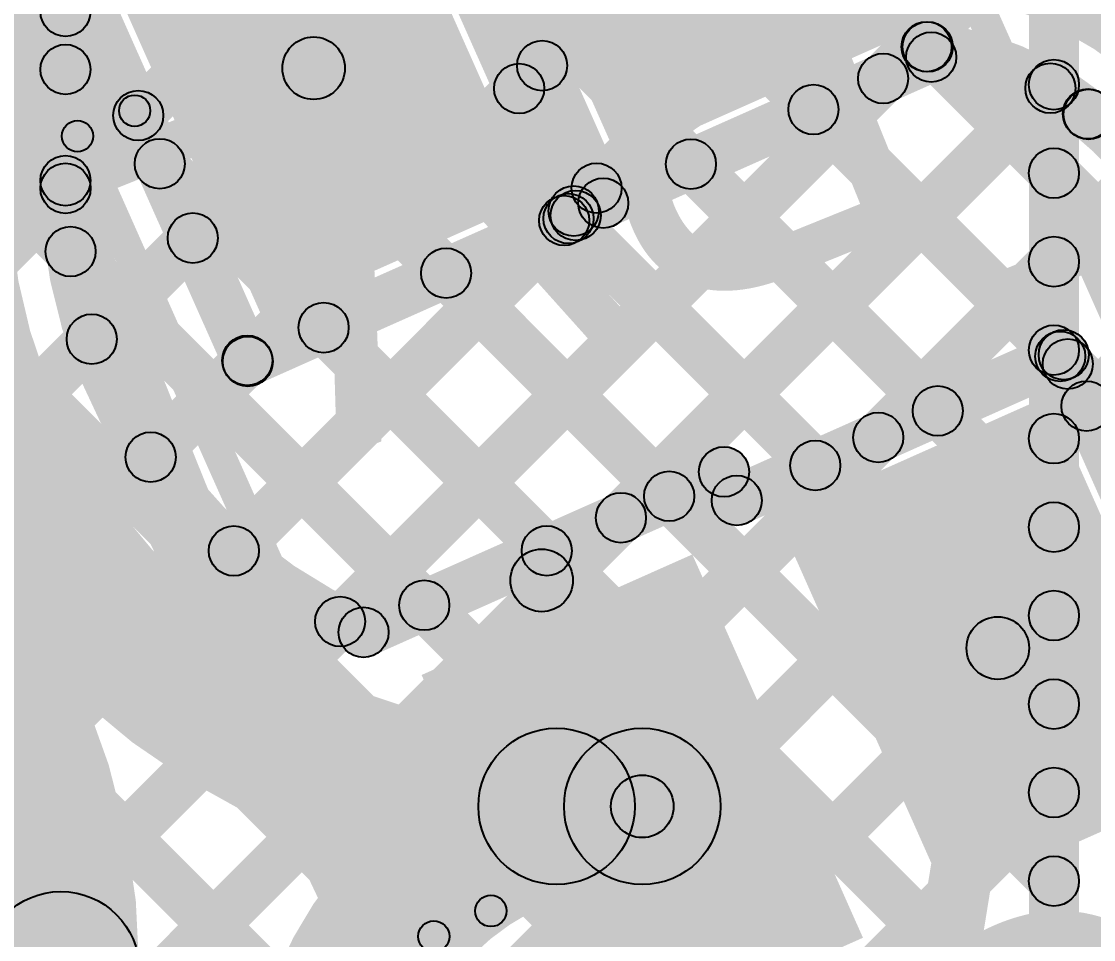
# Model space of a CAD drawing. Header units: millimetres. Extents: x -2.17 to 2.17, y -2.17 to 2.17.
# Drawn here: x -1.4135 to -1.2422, y -0.6432 to -0.4964 of the extents above; entities that cross this region are included whole.
import ezdxf

# ---------------------------------------------------------------- set-up
doc = ezdxf.new("R2010")
doc.units = ezdxf.units.MM
doc.header["$MEASUREMENT"] = 0
for name, color, linetype in [('BottomLayer', 5, 'Continuous'), ('BottomOverlay', 54, 'Continuous'), ('Mechanical2', 216, 'Continuous'), ('TopLayer', 1, 'Continuous'), ('TopOverlay', 2, 'Continuous'), ('TopPaste', 8, 'Continuous'), ('TopSolder', 216, 'Continuous')]:
    doc.layers.add(name, color=color, linetype=linetype)

# ---------------------------------------------------------------- blocks, each defined once
blk = doc.blocks.new('WS2812B_M____178')
at = {"layer": 'TopLayer'}
for points in [[(-0.09409445, 0.05078725), (-0.03503935, 0.05078725), (-0.03503935, 0.01141715), (-0.09409445, 0.01141715)], [(0.03503935, 0.05078775), (0.09409445, 0.05078775), (0.09409445, 0.01141765), (0.03503935, 0.01141765)], [(-0.09409445, -0.01141725), (-0.03503935, -0.01141725), (-0.03503935, -0.05078735), (-0.09409445, -0.05078735)], [(0.03503965, -0.01141725), (0.09409475, -0.01141725), (0.09409475, -0.05078735), (0.03503965, -0.05078735)]]:
    blk.add_hatch(color=1, dxfattribs=at).paths.add_polyline_path(points)
at = {"layer": 'TopOverlay'}
for points in [[(-0.07, 0.0675), (-0.07, 0.0725), (0.07, 0.0725), (0.07, 0.0675)], [(-0.0675, -0.07), (-0.0725, -0.07), (-0.0725, -0.0600003), (-0.0675, -0.0600003)], [(0.07249999999987501, -0.069999975), (0.067500000000125, -0.070000025), (0.067499900000125, -0.060000025), (0.07249989999987501, -0.059999975)], [(-0.07, -0.0725), (-0.07, -0.0675), (0.07, -0.0675), (0.07, -0.0725)]]:
    blk.add_hatch(color=2, dxfattribs=at).paths.add_polyline_path(points)
h = blk.add_hatch(color=2, dxfattribs=at)
edge = h.paths.add_edge_path()
edge.add_arc((-0.07, -0.0600003), 0.0025, 0, 360)
h = blk.add_hatch(color=2, dxfattribs=at)
edge = h.paths.add_edge_path()
edge.add_arc((0.0699999, -0.06), 0.0025, 0, 360)
h = blk.add_hatch(color=2, dxfattribs=at)
edge = h.paths.add_edge_path()
edge.add_arc((-0.07, -0.07), 0.0025, 0, 360)
h = blk.add_hatch(color=2, dxfattribs=at)
edge = h.paths.add_edge_path()
edge.add_arc((-0.07, -0.07), 0.0025, 0, 360)
h = blk.add_hatch(color=2, dxfattribs=at)
edge = h.paths.add_edge_path()
edge.add_arc((0.07, -0.07), 0.0025, 0, 360)
h = blk.add_hatch(color=2, dxfattribs=at)
edge = h.paths.add_edge_path()
edge.add_arc((0.07, -0.07), 0.0025, 0, 360)
at = {"layer": 'TopPaste'}
for points in [[(-0.09409445, 0.05078725), (-0.03503935, 0.05078725), (-0.03503935, 0.01141715), (-0.09409445, 0.01141715)], [(0.03503935, 0.05078775), (0.09409445, 0.05078775), (0.09409445, 0.01141765), (0.03503935, 0.01141765)], [(-0.09409445, -0.01141725), (-0.03503935, -0.01141725), (-0.03503935, -0.05078735), (-0.09409445, -0.05078735)], [(0.03503965, -0.01141725), (0.09409475, -0.01141725), (0.09409475, -0.05078735), (0.03503965, -0.05078735)]]:
    blk.add_hatch(color=8, dxfattribs=at).paths.add_polyline_path(points)
at = {"layer": 'TopSolder'}
for points in [[(-0.09809445, 0.05478725), (-0.03103935, 0.05478725), (-0.03103935, 0.00741715), (-0.09809445, 0.00741715)], [(0.03103935, 0.05478775), (0.09809445, 0.05478775), (0.09809445, 0.00741765), (0.03103935, 0.00741765)], [(-0.09809445, -0.00741725), (-0.03103935, -0.00741725), (-0.03103935, -0.05478735), (-0.09809445, -0.05478735)], [(0.03103965, -0.00741725), (0.09809475, -0.00741725), (0.09809475, -0.05478735), (0.03103965, -0.05478735)]]:
    blk.add_hatch(color=216, dxfattribs=at).paths.add_polyline_path(points)
at = {"layer": 'TopOverlay'}
for centre in [(-0.07, -0.0600003), (0.0699999, -0.06), (-0.07, -0.07), (-0.07, -0.07), (0.07, -0.07), (0.07, -0.07)]:
    blk.add_circle(centre, 0.0025, dxfattribs=at)
blk = doc.blocks.new('WS2812B_M____179')
at = {"layer": 'TopSolder'}
blk.add_hatch(color=216, dxfattribs=at).paths.add_polyline_path([(-0.09809465, 0.05478745), (-0.03103955, 0.05478745), (-0.03103955, 0.00741735), (-0.09809465, 0.00741735)])

msp = doc.modelspace()

# ---------------------------------------------------------------- hatches: boundary and pattern name
at = {"layer": 'BottomLayer'}
for points in [[(-1.823395072875254, -0.9173873271247461), (-1.829051927124746, -0.9117304728752539), (-1.197993027124746, -0.2806715728752538), (-1.192336172875254, -0.2863284271247462)], [(-1.771356827124746, -0.2863284271247462), (-1.765699972875254, -0.2806715728752538), (-1.245671572875254, -0.8006999728752539), (-1.251328427124746, -0.8063568271247461)], [(-1.743072527124746, -0.2863284271247462), (-1.737415672875254, -0.2806715728752538), (-1.245671572875254, -0.7724156728752538), (-1.251328427124746, -0.7780725271247462)], [(-1.714788227124746, -0.2863284271247462), (-1.709131372875254, -0.2806715728752538), (-1.245671572875254, -0.7441313728752539), (-1.251328427124746, -0.7497882271247461)], [(-1.686503927124746, -0.2863284271247462), (-1.680847072875254, -0.2806715728752538), (-1.245671572875254, -0.7158470728752538), (-1.251328427124746, -0.7215039271247461)], [(-1.658219627124746, -0.2863284271247462), (-1.652562772875254, -0.2806715728752538), (-1.245671572875254, -0.6875627728752538), (-1.251328427124746, -0.6932196271247462)], [(-1.629935327124746, -0.2863284271247462), (-1.624278472875254, -0.2806715728752538), (-1.245671572875254, -0.6592784728752539), (-1.251328427124746, -0.6649353271247461)], [(-1.601651027124746, -0.2863284271247462), (-1.595994172875254, -0.2806715728752538), (-1.245671572875254, -0.6309941728752538), (-1.251328427124746, -0.6366510271247462)], [(-1.573366727124746, -0.2863284271247462), (-1.567709872875254, -0.2806715728752538), (-1.245671572875254, -0.6027098728752539), (-1.251328427124746, -0.6083667271247462)], [(-1.545082427124746, -0.2863284271247462), (-1.539425572875254, -0.2806715728752538), (-1.245671572875254, -0.5744255728752539), (-1.251328427124746, -0.5800824271247461)], [(-1.516798127124746, -0.2863284271247462), (-1.511141272875254, -0.2806715728752538), (-1.245671572875254, -0.5461412728752538), (-1.251328427124746, -0.5517981271247462)], [(-1.488513827124746, -0.2863284271247462), (-1.482856972875254, -0.2806715728752538), (-1.245671572875254, -0.5178569728752539), (-1.251328427124746, -0.5235138271247461)], [(-1.813642672875254, -0.9359192271247462), (-1.819299527124746, -0.9302623728752538), (-1.249219827124746, -0.3601826728752538), (-1.243562972875254, -0.3658395271247462)], [(-1.2445, -1.532), (-1.2525, -1.532), (-1.2525, -0.3806105), (-1.2445, -0.3806105)], [(-1.803890272875254, -0.9544511271247461), (-1.809547127124746, -0.9487942728752539), (-1.251328427124746, -0.3905755728752538), (-1.245671572875254, -0.3962324271247462)], [(-1.794137872875254, -0.9729830271247462), (-1.799794727124746, -0.9673261728752539), (-1.251328427124746, -0.4188598728752538), (-1.245671572875254, -0.4245167271247461)], [(-1.784385372875254, -0.9915148271247461), (-1.790042227124746, -0.9858579728752539), (-1.251328427124746, -0.4471441728752539), (-1.245671572875254, -0.4528010271247461)], [(-1.774632972875254, -1.010046727124746), (-1.780289827124746, -1.004389872875254), (-1.251328427124746, -0.4754284728752539), (-1.245671572875254, -0.4810853271247462)], [(-1.764880572875254, -1.028578627124746), (-1.770537427124746, -1.022921772875254), (-1.251328427124746, -0.5037127728752538), (-1.245671572875254, -0.5093696271247461)], [(-1.755128172875254, -1.047110527124746), (-1.760785027124746, -1.041453672875254), (-1.251328427124746, -0.5319970728752539), (-1.245671572875254, -0.5376539271247461)], [(-1.745375772875254, -1.065642427124746), (-1.751032627124746, -1.059985572875254), (-1.251328427124746, -0.5602813728752538), (-1.245671572875254, -0.5659382271247462)], [(-1.735104172875254, -1.083655127124746), (-1.740761027124746, -1.077998272875254), (-1.251328427124746, -0.5885656728752539), (-1.245671572875254, -0.5942225271247461)], [(-1.723410672875254, -1.100245927124746), (-1.729067527124746, -1.094589072875254), (-1.251328427124746, -0.6168499728752539), (-1.245671572875254, -0.6225068271247461)]]:
    msp.add_hatch(color=5, dxfattribs=at).paths.add_polyline_path(points)
h = msp.add_hatch(color=5, dxfattribs=at)
edge = h.paths.add_edge_path()
edge.add_arc((-1.2485, -0.5065412), 0.004, 0, 360)
h = msp.add_hatch(color=5, dxfattribs=at)
edge = h.paths.add_edge_path()
edge.add_arc((-1.2485, -0.5206854), 0.004, 0, 360)
h = msp.add_hatch(color=5, dxfattribs=at)
edge = h.paths.add_edge_path()
edge.add_arc((-1.2485, -0.5348255), 0.004, 0, 360)
h = msp.add_hatch(color=5, dxfattribs=at)
edge = h.paths.add_edge_path()
edge.add_arc((-1.2485, -0.5489697), 0.004, 0, 360)
h = msp.add_hatch(color=5, dxfattribs=at)
edge = h.paths.add_edge_path()
edge.add_arc((-1.2485, -0.5631098), 0.004, 0, 360)
h = msp.add_hatch(color=5, dxfattribs=at)
edge = h.paths.add_edge_path()
edge.add_arc((-1.2485, -0.577254), 0.004, 0, 360)
h = msp.add_hatch(color=5, dxfattribs=at)
edge = h.paths.add_edge_path()
edge.add_arc((-1.2485, -0.5913941), 0.004, 0, 360)
h = msp.add_hatch(color=5, dxfattribs=at)
edge = h.paths.add_edge_path()
edge.add_arc((-1.2485, -0.6055383), 0.004, 0, 360)
h = msp.add_hatch(color=5, dxfattribs=at)
edge = h.paths.add_edge_path()
edge.add_arc((-1.2485, -0.6196784), 0.004, 0, 360)
h = msp.add_hatch(color=5, dxfattribs=at)
edge = h.paths.add_edge_path()
edge.add_arc((-1.2485, -0.6338226), 0.004, 0, 360)
at = {"layer": 'TopLayer'}
for points in [[(-1.3620866801152, -0.5055028902379927), (-1.3715665198848, -0.5023197097620073), (-1.3369862198848, -0.3993360097620073), (-1.3275063801152, -0.4025191902379927)], [(-1.346286983415934, -0.4774679430115142), (-1.338978616584066, -0.4742140569884858), (-1.316880416584066, -0.5238475569884858), (-1.324188783415934, -0.5271014430115142)], [(-1.348562083774034, -0.4842433422072047), (-1.341253716225966, -0.4809894577927953), (-1.321296716225966, -0.5258137577927954), (-1.328605083774034, -0.5290676422072046)], [(-1.410154182603263, -0.486955344836806), (-1.402845817396737, -0.483701455163194), (-1.373707017396737, -0.5491483551631939), (-1.381015382603263, -0.552402244836806)], [(-1.4025, -0.5218812), (-1.4105, -0.5218812), (-1.4105, -0.4853284), (-1.4025, -0.4853284)], [(-1.403671572875254, -0.4976638271247462), (-1.409328427124746, -0.4920069728752539), (-1.406399627124746, -0.4890781728752538), (-1.400742772875254, -0.4947350271247462)], [(-1.318907651621868, -0.5291286810265629), (-1.322161548378132, -0.5218203189734372), (-1.269751248378133, -0.4984857189734371), (-1.266497351621868, -0.5057940810265629)], [(-1.271514627124746, -0.5033274271247461), (-1.265857772875254, -0.4976705728752538), (-1.221060072875254, -0.5424682728752539), (-1.226716927124746, -0.5481251271247461)], [(-1.409328427124746, -0.5069351271247462), (-1.403671572875254, -0.5012782728752538), (-1.388601172875254, -0.5163486728752539), (-1.394258027124746, -0.5220055271247461)], [(-1.331149272875254, -0.5099944271247462), (-1.336806127124746, -0.5043375728752538), (-1.333144627124746, -0.5006760728752538), (-1.327487772875254, -0.5063329271247461)], [(-1.359763272875254, -0.5951770271247462), (-1.365420127124746, -0.5895201728752538), (-1.278629227124746, -0.5027292728752538), (-1.272972372875254, -0.5083861271247462)], [(-1.314881572875254, -0.5785796271247462), (-1.320538427124746, -0.5729227728752538), (-1.251900527124746, -0.5042848728752538), (-1.246243672875254, -0.5099417271247462)], [(-1.403661972875254, -0.5259385271247461), (-1.409318827124746, -0.5202816728752538), (-1.397686127124746, -0.5086489728752539), (-1.392029272875254, -0.5143058271247462)], [(-1.289776927124746, -0.5133494271247462), (-1.284120072875254, -0.5076925728752538), (-1.244674972875254, -0.5471376728752538), (-1.250331827124746, -0.5527945271247462)], [(-1.309347727124746, -0.5220629271247461), (-1.303690872875254, -0.5164060728752539), (-1.264245772875254, -0.5558511728752539), (-1.269902627124746, -0.5615080271247461)], [(-1.273763072875254, -0.5657454271247462), (-1.279419927124746, -0.5600885728752538), (-1.236880327124746, -0.5175489728752538), (-1.231223472875254, -0.5232058271247462)], [(-1.322435872875254, -0.5295653271247461), (-1.328092727124746, -0.5239084728752539), (-1.324431227124746, -0.5202469728752539), (-1.318774372875254, -0.5259038271247461)], [(-1.375734251621868, -0.5544294810265629), (-1.378988148378133, -0.5471211189734372), (-1.326577848378133, -0.5237865189734371), (-1.323323951621868, -0.5310948810265629)], [(-1.376753872875254, -0.5838833271247461), (-1.382410727124746, -0.5782264728752539), (-1.329612927124746, -0.5254286728752539), (-1.323956072875254, -0.5310855271247461)], [(-1.328918627124746, -0.5307763271247461), (-1.323261772875254, -0.5251194728752538), (-1.283816572875254, -0.5645646728752538), (-1.289473427124746, -0.5702215271247462)], [(-1.399474172875254, -0.5500350271247462), (-1.405131027124746, -0.5443781728752538), (-1.388972627124746, -0.5282197728752539), (-1.383315772875254, -0.5338766271247462)], [(-1.408506227124746, -0.5360416271247461), (-1.402849372875254, -0.5303847728752539), (-1.346315872875254, -0.5869182728752539), (-1.351972727124746, -0.5925751271247461)], [(-1.348489427124746, -0.5394898271247461), (-1.342832572875254, -0.5338329728752539), (-1.307174272875254, -0.5694912728752538), (-1.312831127124746, -0.5751481271247462)], [(-1.240466872875254, -0.5607335271247461), (-1.246123727124746, -0.5550766728752539), (-1.227762127124746, -0.5367150728752539), (-1.222105272875254, -0.5423719271247461)], [(-1.368060227124746, -0.5482033271247462), (-1.362403372875254, -0.5425464728752538), (-1.326745072875254, -0.5782047728752538), (-1.332401927124746, -0.5838616271247461)], [(-1.297573852491491, -0.5766374814137447), (-1.300827747508509, -0.5693291185862553), (-1.248568347508509, -0.5460617185862553), (-1.245314452491491, -0.5533700814137447)], [(-1.390053072875254, -0.5688982271247461), (-1.395709927124746, -0.5632413728752539), (-1.380259227124746, -0.5477906728752538), (-1.374602372875254, -0.5534475271247461)], [(-1.250595582445638, -0.551342845190838), (-1.243287217554362, -0.548088954809162), (-1.219845817554362, -0.600739254809162), (-1.227154182445638, -0.603993145190838)], [(-1.249118027124746, -0.5540083271247461), (-1.243461172875254, -0.5483514728752539), (-1.220671572875254, -0.5711410728752538), (-1.226328427124746, -0.5767979271247461)], [(-1.357219955419723, -0.597720682717477), (-1.360473844580277, -0.590412317282523), (-1.302861344580277, -0.5647616172825229), (-1.299607455419723, -0.5720699827174771)], [(-1.304888576485639, -0.5700427585771636), (-1.297580223514361, -0.5667888414228364), (-1.295546623514362, -0.5713563414228364), (-1.302854976485639, -0.5746102585771636)], [(-1.334948027141202, -0.5878046835455703), (-1.325812572858798, -0.5837373164544297), (-1.309735272858798, -0.6198475164544297), (-1.318870727141202, -0.6239148835455702)], [(-1.269655619896688, -0.7031351958260742), (-1.279527180103311, -0.7015376041739257), (-1.262411780103311, -0.5957811041739258), (-1.252540219896688, -0.5973786958260742)], [(-1.328, -0.6343812), (-1.328, -0.6093812), (-1.314303, -0.6093812), (-1.314303, -0.6343812)], [(-1.318870727141202, -0.6239148835455702), (-1.309735272858798, -0.6198475164544297), (-1.293657972858798, -0.6559577164544297), (-1.302793427141202, -0.6600250835455702)]]:
    msp.add_hatch(color=1, dxfattribs=at).paths.add_polyline_path(points)
h = msp.add_hatch(color=1, dxfattribs=at)
edge = h.paths.add_edge_path()
edge.add_arc((-1.4065, -0.4948354), 0.004, 0, 360)
h = msp.add_hatch(color=1, dxfattribs=at)
edge = h.paths.add_edge_path()
edge.add_arc((-1.2688645, -0.5004773), 0.004, 0, 360)
h = msp.add_hatch(color=1, dxfattribs=at)
edge = h.paths.add_edge_path()
edge.add_arc((-1.2686862, -0.500499), 0.004, 0, 360)
h = msp.add_hatch(color=1, dxfattribs=at)
edge = h.paths.add_edge_path()
edge.add_arc((-1.2681243, -0.5021399), 0.004, 0, 360)
h = msp.add_hatch(color=1, dxfattribs=at)
edge = h.paths.add_edge_path()
edge.add_arc((-1.4065, -0.5041067), 0.004, 0, 360)
h = msp.add_hatch(color=1, dxfattribs=at)
edge = h.paths.add_edge_path()
edge.add_arc((-1.3668266, -0.5039113), 0.005, 0, 360)
h = msp.add_hatch(color=1, dxfattribs=at)
edge = h.paths.add_edge_path()
edge.add_arc((-1.3303162, -0.5035045), 0.004, 0, 360)
h = msp.add_hatch(color=1, dxfattribs=at)
edge = h.paths.add_edge_path()
edge.add_arc((-1.2758008, -0.5055577), 0.004, 0, 360)
h = msp.add_hatch(color=1, dxfattribs=at)
edge = h.paths.add_edge_path()
edge.add_arc((-1.3339777, -0.507166), 0.004, 0, 360)
h = msp.add_hatch(color=1, dxfattribs=at)
edge = h.paths.add_edge_path()
edge.add_arc((-1.2490721, -0.5071133), 0.004, 0, 360)
h = msp.add_hatch(color=1, dxfattribs=at)
edge = h.paths.add_edge_path()
edge.add_arc((-1.2869485, -0.510521), 0.004, 0, 360)
h = msp.add_hatch(color=1, dxfattribs=at)
edge = h.paths.add_edge_path()
edge.add_arc((-1.2430574, -0.5112134), 0.004, 0, 360)
h = msp.add_hatch(color=1, dxfattribs=at)
edge = h.paths.add_edge_path()
edge.add_arc((-1.3948577, -0.5114774), 0.004, 0, 360)
h = msp.add_hatch(color=1, dxfattribs=at)
edge = h.paths.add_edge_path()
edge.add_arc((-1.2429711, -0.5112818), 0.004, 0, 360)
h = msp.add_hatch(color=1, dxfattribs=at)
edge = h.paths.add_edge_path()
edge.add_arc((-1.3914296, -0.5191771), 0.004, 0, 360)
h = msp.add_hatch(color=1, dxfattribs=at)
edge = h.paths.add_edge_path()
edge.add_arc((-1.3065193, -0.5192345), 0.004, 0, 360)
h = msp.add_hatch(color=1, dxfattribs=at)
edge = h.paths.add_edge_path()
edge.add_arc((-1.4065, -0.5218812), 0.004, 0, 360)
h = msp.add_hatch(color=1, dxfattribs=at)
edge = h.paths.add_edge_path()
edge.add_arc((-1.4065, -0.5218812), 0.004, 0, 360)
h = msp.add_hatch(color=1, dxfattribs=at)
edge = h.paths.add_edge_path()
edge.add_arc((-1.4064904, -0.5231101), 0.004, 0, 360)
h = msp.add_hatch(color=1, dxfattribs=at)
edge = h.paths.add_edge_path()
edge.add_arc((-1.3216028, -0.5230754), 0.004, 0, 360)
h = msp.add_hatch(color=1, dxfattribs=at)
edge = h.paths.add_edge_path()
edge.add_arc((-1.3205346, -0.5254745), 0.004, 0, 360)
h = msp.add_hatch(color=1, dxfattribs=at)
edge = h.paths.add_edge_path()
edge.add_arc((-1.3205346, -0.5254745), 0.004, 0, 360)
h = msp.add_hatch(color=1, dxfattribs=at)
edge = h.paths.add_edge_path()
edge.add_arc((-1.3267845, -0.5282571), 0.004, 0, 360)
h = msp.add_hatch(color=1, dxfattribs=at)
edge = h.paths.add_edge_path()
edge.add_arc((-1.3260902, -0.5279479), 0.004, 0, 360)
h = msp.add_hatch(color=1, dxfattribs=at)
edge = h.paths.add_edge_path()
edge.add_arc((-1.3252643, -0.5267369), 0.004, 0, 360)
h = msp.add_hatch(color=1, dxfattribs=at)
edge = h.paths.add_edge_path()
edge.add_arc((-1.3249509, -0.5274407), 0.004, 0, 360)
h = msp.add_hatch(color=1, dxfattribs=at)
edge = h.paths.add_edge_path()
edge.add_arc((-1.3249509, -0.5274407), 0.004, 0, 360)
h = msp.add_hatch(color=1, dxfattribs=at)
edge = h.paths.add_edge_path()
edge.add_arc((-1.3861442, -0.5310482), 0.004, 0, 360)
h = msp.add_hatch(color=1, dxfattribs=at)
edge = h.paths.add_edge_path()
edge.add_arc((-1.4056778, -0.5332132), 0.004, 0, 360)
h = msp.add_hatch(color=1, dxfattribs=at)
edge = h.paths.add_edge_path()
edge.add_arc((-1.345661, -0.5366614), 0.004, 0, 360)
h = msp.add_hatch(color=1, dxfattribs=at)
edge = h.paths.add_edge_path()
edge.add_arc((-1.3652318, -0.5453749), 0.004, 0, 360)
h = msp.add_hatch(color=1, dxfattribs=at)
edge = h.paths.add_edge_path()
edge.add_arc((-1.4023026, -0.5472066), 0.004, 0, 360)
h = msp.add_hatch(color=1, dxfattribs=at)
edge = h.paths.add_edge_path()
edge.add_arc((-1.3774308, -0.5506191), 0.004, 0, 360)
h = msp.add_hatch(color=1, dxfattribs=at)
edge = h.paths.add_edge_path()
edge.add_arc((-1.2475034, -0.5499661), 0.004, 0, 360)
h = msp.add_hatch(color=1, dxfattribs=at)
edge = h.paths.add_edge_path()
edge.add_arc((-1.2469414, -0.5497159), 0.004, 0, 360)
h = msp.add_hatch(color=1, dxfattribs=at)
edge = h.paths.add_edge_path()
edge.add_arc((-1.2469414, -0.5497159), 0.004, 0, 360)
h = msp.add_hatch(color=1, dxfattribs=at)
edge = h.paths.add_edge_path()
edge.add_arc((-1.3773612, -0.5507753), 0.004, 0, 360)
h = msp.add_hatch(color=1, dxfattribs=at)
edge = h.paths.add_edge_path()
edge.add_arc((-1.3773612, -0.5507753), 0.004, 0, 360)
h = msp.add_hatch(color=1, dxfattribs=at)
edge = h.paths.add_edge_path()
edge.add_arc((-1.2462896, -0.5511799), 0.004, 0, 360)
h = msp.add_hatch(color=1, dxfattribs=at)
edge = h.paths.add_edge_path()
edge.add_arc((-1.2670742, -0.5586796), 0.004, 0, 360)
h = msp.add_hatch(color=1, dxfattribs=at)
edge = h.paths.add_edge_path()
edge.add_arc((-1.2432953, -0.5579051), 0.004, 0, 360)
h = msp.add_hatch(color=1, dxfattribs=at)
edge = h.paths.add_edge_path()
edge.add_arc((-1.2765915, -0.562917), 0.004, 0, 360)
h = msp.add_hatch(color=1, dxfattribs=at)
edge = h.paths.add_edge_path()
edge.add_arc((-1.3928815, -0.5660698), 0.004, 0, 360)
h = msp.add_hatch(color=1, dxfattribs=at)
edge = h.paths.add_edge_path()
edge.add_arc((-1.286645, -0.5673931), 0.004, 0, 360)
h = msp.add_hatch(color=1, dxfattribs=at)
edge = h.paths.add_edge_path()
edge.add_arc((-1.3012344, -0.5684158), 0.004, 0, 360)
h = msp.add_hatch(color=1, dxfattribs=at)
edge = h.paths.add_edge_path()
edge.add_arc((-1.3012344, -0.5684158), 0.004, 0, 360)
h = msp.add_hatch(color=1, dxfattribs=at)
edge = h.paths.add_edge_path()
edge.add_arc((-1.3100027, -0.5723197), 0.004, 0, 360)
h = msp.add_hatch(color=1, dxfattribs=at)
edge = h.paths.add_edge_path()
edge.add_arc((-1.2992008, -0.5729833), 0.004, 0, 360)
h = msp.add_hatch(color=1, dxfattribs=at)
edge = h.paths.add_edge_path()
edge.add_arc((-1.2992008, -0.5729833), 0.004, 0, 360)
h = msp.add_hatch(color=1, dxfattribs=at)
edge = h.paths.add_edge_path()
edge.add_arc((-1.31771, -0.5757512), 0.004, 0, 360)
h = msp.add_hatch(color=1, dxfattribs=at)
edge = h.paths.add_edge_path()
edge.add_arc((-1.3795823, -0.5810549), 0.004, 0, 360)
h = msp.add_hatch(color=1, dxfattribs=at)
edge = h.paths.add_edge_path()
edge.add_arc((-1.3295735, -0.5810332), 0.004, 0, 360)
h = msp.add_hatch(color=1, dxfattribs=at)
edge = h.paths.add_edge_path()
edge.add_arc((-1.3303803, -0.585771), 0.005, 0, 360)
h = msp.add_hatch(color=1, dxfattribs=at)
edge = h.paths.add_edge_path()
edge.add_arc((-1.3491443, -0.5897467), 0.004, 0, 360)
h = msp.add_hatch(color=1, dxfattribs=at)
edge = h.paths.add_edge_path()
edge.add_arc((-1.3625917, -0.5923486), 0.004, 0, 360)
h = msp.add_hatch(color=1, dxfattribs=at)
edge = h.paths.add_edge_path()
edge.add_arc((-1.3588469, -0.5940665), 0.004, 0, 360)
h = msp.add_hatch(color=1, dxfattribs=at)
edge = h.paths.add_edge_path()
edge.add_arc((-1.3588469, -0.5940665), 0.004, 0, 360)
h = msp.add_hatch(color=1, dxfattribs=at)
edge = h.paths.add_edge_path()
edge.add_arc((-1.257476, -0.5965799), 0.005, 0, 360)
h = msp.add_hatch(color=1, dxfattribs=at)
edge = h.paths.add_edge_path()
edge.add_arc((-1.328, -0.6218812), 0.0125, 0, 360)
h = msp.add_hatch(color=1, dxfattribs=at)
edge = h.paths.add_edge_path()
edge.add_arc((-1.328, -0.6218812), 0.0125, 0, 360)
h = msp.add_hatch(color=1, dxfattribs=at)
edge = h.paths.add_edge_path()
edge.add_arc((-1.314303, -0.6218812), 0.0125, 0, 360)
h = msp.add_hatch(color=1, dxfattribs=at)
edge = h.paths.add_edge_path()
edge.add_arc((-1.314303, -0.6218812), 0.0125, 0, 360)
h = msp.add_hatch(color=1, dxfattribs=at)
edge = h.paths.add_edge_path()
edge.add_arc((-1.314303, -0.6218812), 0.005, 0, 360)
h = msp.add_hatch(color=1, dxfattribs=at)
edge = h.paths.add_edge_path()
edge.add_arc((-1.314303, -0.6218812), 0.005, 0, 360)
h = msp.add_hatch(color=1, dxfattribs=at)
edge = h.paths.add_edge_path()
edge.add_arc((-1.4072109, -0.6479948), 0.0125, 0, 360)
h = msp.add_hatch(color=1, dxfattribs=at)
edge = h.paths.add_edge_path()
edge.add_arc((-1.4072109, -0.6479948), 0.0125, 0, 360)

# ---------------------------------------------------------------- linework, layer by layer
at = {"layer": 'BottomLayer'}
for centre in [(-1.2485, -0.5065412), (-1.2485, -0.5206854), (-1.2485, -0.5348255), (-1.2485, -0.5489697), (-1.2485, -0.5631098), (-1.2485, -0.577254), (-1.2485, -0.5913941), (-1.2485, -0.6055383), (-1.2485, -0.6196784), (-1.2485, -0.6338226)]:
    msp.add_circle(centre, 0.004, dxfattribs=at)
at = {"layer": 'Mechanical2', "const_width": 0.01}
for points in [[(2.1653543, 0.001, 1), (-2.1653543, 0.001, 1)], [(2.081354, -0.01, 1), (-2.049354, -0.01, 1)], [(1.8405512, 0.001, 1), (-1.8405512, 0.001, 1)], [(1.6437008, 0.001, 1), (-1.6437008, 0.001, 1)], [(1.503937, 0, 1), (-1.503937, 0, 1)], [(1.3070866, 0.001, 1), (-1.3070866, 0.001, 1)]]:
    msp.add_lwpolyline(points, format="xyb", close=True, dxfattribs=at)
at = {"layer": 'TopLayer'}
for points, const_width in [([(-1.275, -0.4786105, -0.1691159645562801), (-1.229661, -0.4943971)], 0.025), ([(-1.2688645, -0.5004773, -0.1382800753893908), (-1.2430574, -0.5112134)], 0.008), ([(-1.2429711, -0.5112818, -0.2287711780376218), (-1.2235, -0.5516105)], 0.008), ([(-1.328, -0.6218812, -0.4142135623730951), (-1.428, -0.5218812)], 0.025), ([(-1.3588469, -0.5940665, -0.3003072658272509), (-1.4065, -0.5218812)], 0.008), ([(-1.5072109, -0.5479948, -0.4142135623730951), (-1.4072109, -0.6479948)], 0.025), ([(-1.365, -0.6725782, -0.4142135623730951), (-1.314303, -0.6218812)], 0.025)]:
    msp.add_lwpolyline(points, format="xyb", dxfattribs=dict(at, const_width=const_width))
for centre, radius in [((-1.4065, -0.4948354), 0.004), ((-1.2688645, -0.5004773), 0.004), ((-1.2686862, -0.500499), 0.004), ((-1.2681243, -0.5021399), 0.004), ((-1.4065, -0.5041067), 0.004), ((-1.3668266, -0.5039113), 0.005), ((-1.3303162, -0.5035045), 0.004), ((-1.2758008, -0.5055577), 0.004), ((-1.3339777, -0.507166), 0.004), ((-1.2490721, -0.5071133), 0.004), ((-1.2869485, -0.510521), 0.004), ((-1.2430574, -0.5112134), 0.004), ((-1.3948577, -0.5114774), 0.004), ((-1.2429711, -0.5112818), 0.004), ((-1.3914296, -0.5191771), 0.004), ((-1.3065193, -0.5192345), 0.004), ((-1.4065, -0.5218812), 0.004), ((-1.4065, -0.5218812), 0.004), ((-1.4064904, -0.5231101), 0.004), ((-1.3216028, -0.5230754), 0.004), ((-1.3205346, -0.5254745), 0.004), ((-1.3205346, -0.5254745), 0.004), ((-1.3267845, -0.5282571), 0.004), ((-1.3260902, -0.5279479), 0.004), ((-1.3252643, -0.5267369), 0.004), ((-1.3249509, -0.5274407), 0.004), ((-1.3249509, -0.5274407), 0.004), ((-1.3861442, -0.5310482), 0.004), ((-1.4056778, -0.5332132), 0.004), ((-1.345661, -0.5366614), 0.004), ((-1.3652318, -0.5453749), 0.004), ((-1.4023026, -0.5472066), 0.004), ((-1.3774308, -0.5506191), 0.004), ((-1.2475034, -0.5499661), 0.004), ((-1.2469414, -0.5497159), 0.004), ((-1.2469414, -0.5497159), 0.004), ((-1.3773612, -0.5507753), 0.004), ((-1.3773612, -0.5507753), 0.004), ((-1.2462896, -0.5511799), 0.004), ((-1.2670742, -0.5586796), 0.004), ((-1.2432953, -0.5579051), 0.004), ((-1.2765915, -0.562917), 0.004), ((-1.3928815, -0.5660698), 0.004), ((-1.286645, -0.5673931), 0.004), ((-1.3012344, -0.5684158), 0.004), ((-1.3012344, -0.5684158), 0.004), ((-1.3100027, -0.5723197), 0.004), ((-1.2992008, -0.5729833), 0.004), ((-1.2992008, -0.5729833), 0.004), ((-1.31771, -0.5757512), 0.004), ((-1.3795823, -0.5810549), 0.004), ((-1.3295735, -0.5810332), 0.004), ((-1.3303803, -0.585771), 0.005), ((-1.3491443, -0.5897467), 0.004), ((-1.3625917, -0.5923486), 0.004), ((-1.3588469, -0.5940665), 0.004), ((-1.3588469, -0.5940665), 0.004), ((-1.257476, -0.5965799), 0.005), ((-1.328, -0.6218812), 0.0125), ((-1.328, -0.6218812), 0.0125), ((-1.314303, -0.6218812), 0.0125), ((-1.314303, -0.6218812), 0.0125), ((-1.314303, -0.6218812), 0.005), ((-1.314303, -0.6218812), 0.005), ((-1.4072109, -0.6479948), 0.0125), ((-1.4072109, -0.6479948), 0.0125)]:
    msp.add_circle(centre, radius, dxfattribs=at)

# ---------------------------------------------------------------- block references
for name, p, rotation in [('WS2812B_M____178', (-1.3121515, -0.5502457), 294), ('WS2812B_M____179', (-1.214, -0.7406105), 302)]:
    msp.add_blockref(name, p, dxfattribs=dict(rotation=rotation))

# ---------------------------------------------------------------- texts
at = {"layer": 'BottomOverlay', "text_generation_flag": 2}
for s, rotation, p in [('V_BAT', 22, (-1.173, -0.4896105)), ('VCC', 29, (-1.107, -0.6266105))]:
    msp.add_text(s, height=0.06, rotation=rotation, dxfattribs=at).set_placement(p)

doc.saveas('drawing.dxf')
